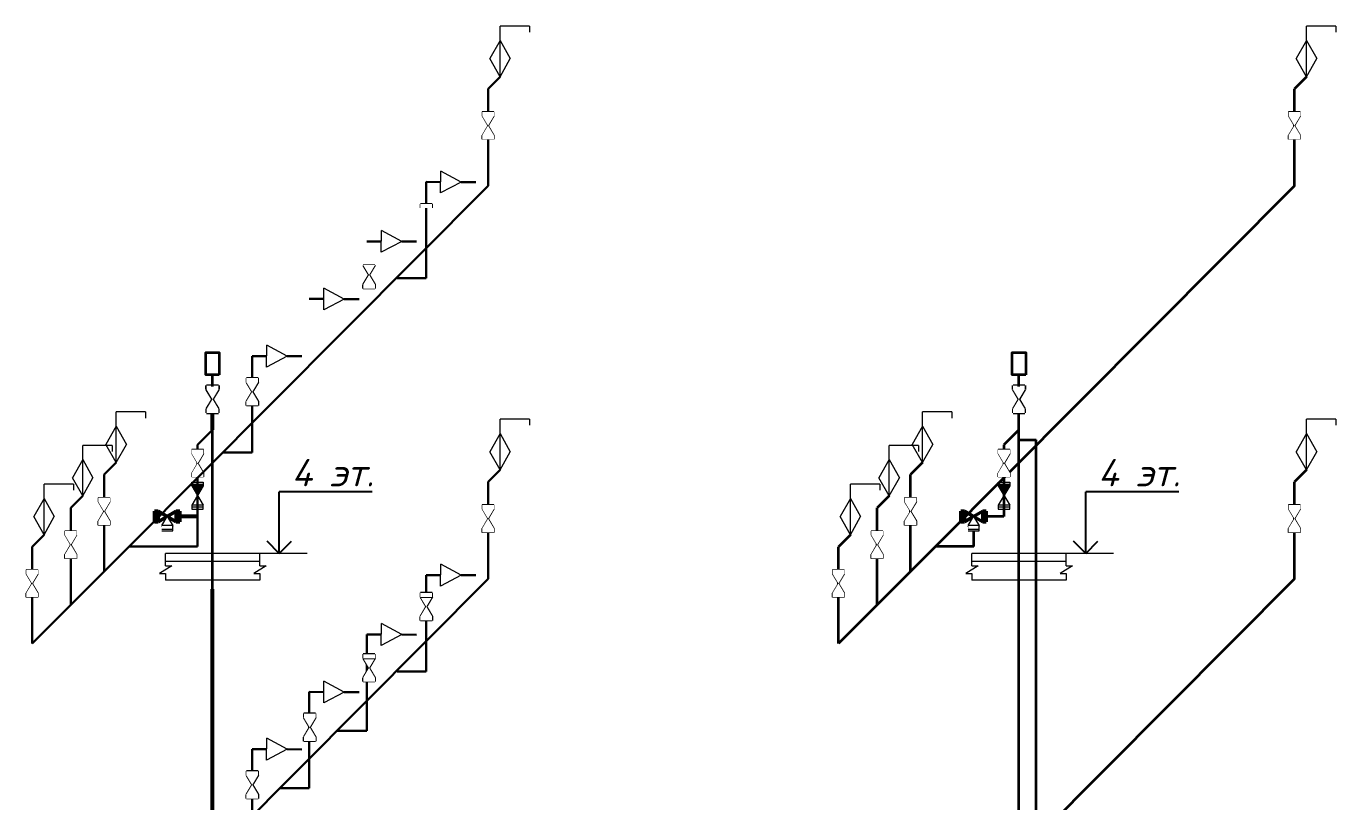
# Model space of a CAD drawing. Header units: millimetres. Extents: x -10178924 to 11692288, y -947381 to 58396.
# Drawn here: x 296762 to 305679, y -554105 to -548825 of the extents above; entities that cross this region are included whole.
import ezdxf

# ---------------------------------------------------------------- set-up
doc = ezdxf.new("R2010")
doc.units = ezdxf.units.MM
for name, color, linetype, lineweight in [('!В2', 4, 'Continuous', 35), ('!Т3', 1, 'Continuous', 35), ('!Т4', 30, 'Continuous', 35), ('_К1', 30, 'Continuous', 50), ('Oborudowanie', 7, 'Continuous', 13), ('ВК_В1', 5, 'Continuous', 30), ('ВК_Т3', 1, 'Continuous', 35), ('МИП-M-Text', 7, 'Continuous', 0), ('Перекрытие ВК', 7, 'Continuous', 20)]:
    doc.layers.add(name, color=color, linetype=linetype, lineweight=lineweight)
doc.layers.add('_надписи_вода', color=7, linetype='Continuous')
doc.layers.add('PDF __В1_25_сталь', color=5, linetype='Continuous')
doc.styles.add('ОЛЬГА', font='isocpeui.ttf', dxfattribs={"height": 280})

# ---------------------------------------------------------------- blocks, each defined once
blk = doc.blocks.new('A$C766B7461')
at = {"color": 0, "linetype": 'ByBlock'}
for p, q in [((0, 3), (1, 3)), ((0, 0), (0, 3)), ((1, 0), (0, 0)), ((0.5, 3), (0.5, 0)), ((6, 3), (1, 0)), ((6, 0), (1, 3)), ((1, 3), (1, 0)), ((7, 3), (6, 3)), ((6, 3), (6, 0)), ((6, 0), (7, 0)), ((6.5, 0), (6.5, 3)), ((7, 0), (7, 3))]:
    blk.add_line(p, q, dxfattribs=at)
for points in [[(0, 3), (0.5, 3), (0.5, 0), (0, 0)], [(7, 3), (6.5, 3), (6.5, 0), (7, 0)]]:
    blk.add_wipeout(points, dxfattribs=at)
for points in [[(0.5, 3), (1, 3), (1, 0), (0.5, 0)], [(6.5, 3), (6, 3), (6, 0), (6.5, 0)]]:
    blk.add_wipeout(points, dxfattribs=at)
blk.add_wipeout([(1, 3), (3.5, 1.5), (1, 0)], dxfattribs=at)
blk.add_wipeout([(6, 3), (3.5, 1.5), (6, 0)], dxfattribs=at)
blk = doc.blocks.new('A$C3a3dae78')
at = {"layer": 'Oborudowanie'}
for p, q in [((-301, 518), (0, 518)), ((-301, 518), (-301, 456)), ((0, 0), (0, 518)), ((0, 372), (-105, 186)), ((0, 372), (105, 186)), ((0, 0), (-105, 186)), ((0, 0), (105, 186))]:
    blk.add_line(p, q, dxfattribs=at)
blk = doc.blocks.new('dj plocica')
at = {"lineweight": 13}
for p, q in [((35.36, 0), (-35.36, 0)), ((-35.36, -9.15), (-35.36, 0)), ((35.36, -9.15), (35.36, 0)), ((-30.54, -9.15), (-39.84, -15.09)), ((-35.36, -5.84), (35.33, -5.84)), ((-35.36, -9.15), (-30.54, -9.15)), ((40.18, -9.15), (30.87, -15.09)), ((35.36, -9.15), (40.18, -9.15)), ((-39.84, -15.09), (-35.36, -15.09)), ((-35.36, -15.09), (-35.36, -20)), ((30.87, -15.09), (35.36, -15.09)), ((35.36, -15.09), (35.36, -20)), ((35.36, -20), (-35.36, -20))]:
    blk.add_line(p, q, dxfattribs=at)
blk = doc.blocks.new('Кран')
at = {"color": 0, "linetype": 'ByBlock'}
for p, q in [((232833, 50756), (232833, 50796)), ((232833, 50796), (232953, 50796)), ((232833, 50776), (232953, 50776)), ((232953, 50756), (232833, 50556)), ((232833, 50756), (232953, 50556)), ((232953, 50756), (232833, 50756)), ((232953, 50796), (232953, 50756)), ((232833, 50556), (232833, 50516)), ((232953, 50556), (232833, 50556)), ((232953, 50516), (232953, 50556)), ((232953, 50536), (232833, 50536)), ((232833, 50516), (232953, 50516))]:
    blk.add_line(p, q, dxfattribs=at)
for points in [[(232953, 50796), (232953, 50776), (232833, 50776), (232833, 50796)], [(232953, 50516), (232953, 50536), (232833, 50536), (232833, 50516)]]:
    blk.add_wipeout(points, dxfattribs=at)
for points in [[(232953, 50776), (232953, 50756), (232833, 50756), (232833, 50776)], [(232953, 50536), (232953, 50556), (232833, 50556), (232833, 50536)]]:
    blk.add_wipeout(points, dxfattribs=at)
blk.add_wipeout([(232953, 50556), (232893, 50656), (232833, 50556)], dxfattribs=at)
blk.add_wipeout([(232953, 50756), (232893, 50656), (232833, 50756)], dxfattribs=at)
blk = doc.blocks.new('A$Cba312637')
for p, q in [((-111, 9), (-111, 28)), ((-111, 28), (0, 28)), ((0, 9), (-111, 9)), ((-111, -9), (-111, 9)), ((-111, 9), (0, 9)), ((0, 28), (0, 9)), ((0, 9), (0, -9)), ((0, -9), (-111, -9)), ((-56, -102), (-111, -9)), ((-111, -9), (0, -9)), ((0, -9), (-56, -102))]:
    blk.add_line(p, q)
at = {"extrusion": (0, 0, -1)}
for p, q in [((-56, -102), (-111, -195)), ((0, -195), (-56, -102)), ((0, -195), (-111, -195)), ((-111, -195), (-111, -213)), ((-111, -195), (0, -195)), ((0, -213), (-111, -213)), ((-111, -213), (-111, -232)), ((-111, -213), (0, -213)), ((-111, -232), (0, -232)), ((0, -213), (0, -195)), ((0, -232), (0, -213))]:
    blk.add_line(p, q, dxfattribs=at)
at = {"layer": 'Oborudowanie', "color": 7}
for p, q in [((-111, 28), (0, 28)), ((-111, 9), (0, 9)), ((0, 28), (0, -9)), ((0, -9), (-111, -195)), ((-111, -9), (0, -195)), ((0, -9), (-111, -9)), ((0, -195), (-111, -195)), ((0, -213), (-111, -213)), ((-111, -232), (0, -232)), ((0, -232), (0, -195))]:
    blk.add_line(p, q, dxfattribs=at)
blk = doc.blocks.new('A$C58A93042')
at = {"layer": 'МИП-M-Text', "ltscale": 100}
h = blk.add_hatch(color=256, dxfattribs=at)
h.dxf.hatch_style = 1
h.paths.add_polyline_path([(100, -150), (350, 0), (100, 150)])
for p, q in [((100, 150), (0, 150)), ((0, 150), (0, -150)), ((50, 150), (50, -150)), ((100, -150), (600, 150)), ((100, 150), (600, -150)), ((100, -150), (100, 150)), ((600, 150), (700, 150)), ((600, -150), (600, 150)), ((650, -150), (650, 150)), ((700, 150), (700, -150)), ((0, -150), (100, -150)), ((700, -150), (600, -150))]:
    blk.add_line(p, q, dxfattribs=at)

msp = doc.modelspace()

# ---------------------------------------------------------------- linework, layer by layer
at = {"layer": '!В2', "color": 18, "true_color": 0x000000}
for points in [[(298077.3, -551198.7), (297984.4, -551198.7), (297984.4, -551045.8), (298077.3, -551045.8)], [(303567.9, -551198.7), (303475, -551198.7), (303475, -551045.8), (303567.9, -551045.8)]]:
    msp.add_lwpolyline(points, close=True, dxfattribs=at)
at = {"layer": '!Т3', "lineweight": 35, "ltscale": 100}
for p, q in [((303522, -551571.7), (303419.4, -551674.4)), ((303419.4, -551674.4), (303419.4, -552163)), ((303419.4, -552163), (303299.6, -552163)), ((303522, -554247.2), (303522, -552658.1))]:
    msp.add_line(p, q, dxfattribs=at)
msp.add_lwpolyline([(303522, -552658.1), (303522, -551571.7)], dxfattribs=at)
at = {"layer": '!Т4', "lineweight": 35, "ltscale": 100}
for p, q in [((305479.2, -549169.9), (305397.7, -549251.5)), ((305397.5, -549911.3), (305397.7, -549251.5)), ((302783.1, -552537.4), (302783.3, -551877.5)), ((302864.8, -551795.9), (302783.3, -551877.5)), ((305479.2, -551845.4), (305397.7, -551927)), ((305397.5, -552586.8), (305397.7, -551927)), ((302637.7, -552023.1), (302556.2, -552104.6)), ((302556, -552764.5), (302556.2, -552104.6)), ((302374.2, -552286.5), (302292.7, -552368.1)), ((302953.8, -552366.7), (302292.5, -553028)), ((302292.5, -553028), (302292.7, -552368.1)), ((303215.2, -552366.7), (302953.8, -552366.7)), ((305397.5, -552586.8), (302953.8, -555042.2))]:
    msp.add_line(p, q, dxfattribs=at)
at = {"color": 0, "linetype": 'ByBlock'}
for p, q in [((299446, -550036), (299446, -550062.6)), ((299525.8, -550036), (299446, -550036)), ((299525.8, -550049.3), (299446, -550049.3)), ((299525.8, -550062.6), (299525.8, -550036)), ((299057, -550451.5), (299136.9, -550584.6)), ((299136.9, -550451.5), (299057, -550584.6)), ((299057, -550451.5), (299136.9, -550451.5)), ((299057, -550611.2), (299057, -550584.6)), ((299057, -550584.6), (299136.9, -550584.6)), ((299057, -550597.9), (299136.9, -550597.9)), ((299136.9, -550611.2), (299057, -550611.2)), ((299136.9, -550584.6), (299136.9, -550611.2)), ((298261.2, -551220.8), (298261.2, -551247.4)), ((298341, -551220.8), (298261.2, -551220.8)), ((298341, -551234.1), (298261.2, -551234.1)), ((298261.2, -551247.4), (298341, -551380.4)), ((298341, -551247.4), (298261.2, -551380.4)), ((298261.2, -551247.4), (298341, -551247.4)), ((298341, -551247.4), (298341, -551220.8)), ((298261.2, -551407), (298261.2, -551380.4)), ((298261.2, -551380.4), (298341, -551380.4)), ((298261.2, -551393.7), (298341, -551393.7)), ((298341, -551407), (298261.2, -551407)), ((298341, -551380.4), (298341, -551407)), ((299446, -552709.9), (299525.8, -552842.9)), ((299525.8, -552709.9), (299446, -552842.9)), ((299446, -552709.9), (299525.8, -552709.9)), ((299446, -552869.5), (299446, -552842.9)), ((299446, -552842.9), (299525.8, -552842.9)), ((299446, -552856.2), (299525.8, -552856.2)), ((299525.8, -552842.9), (299525.8, -552869.5)), ((299525.8, -552869.5), (299446, -552869.5)), ((299057, -553127), (299136.9, -553260.1)), ((299136.9, -553127), (299057, -553260.1)), ((299057, -553127), (299136.9, -553127)), ((299057, -553286.7), (299057, -553260.1)), ((299057, -553260.1), (299136.9, -553260.1)), ((299057, -553273.4), (299136.9, -553273.4)), ((299136.9, -553286.7), (299057, -553286.7)), ((299136.9, -553260.1), (299136.9, -553286.7)), ((298652.8, -553504.6), (298652.8, -553531.2)), ((298732.7, -553504.6), (298652.8, -553504.6)), ((298732.7, -553517.9), (298652.8, -553517.9)), ((298652.8, -553531.2), (298732.7, -553664.3)), ((298732.7, -553531.2), (298652.8, -553664.3)), ((298652.8, -553531.2), (298732.7, -553531.2)), ((298732.7, -553531.2), (298732.7, -553504.6)), ((298652.8, -553690.9), (298652.8, -553664.3)), ((298652.8, -553664.3), (298732.7, -553664.3)), ((298652.8, -553677.6), (298732.7, -553677.6)), ((298732.7, -553690.9), (298652.8, -553690.9)), ((298732.7, -553664.3), (298732.7, -553690.9)), ((298261.2, -553896.3), (298261.2, -553922.9)), ((298341, -553896.3), (298261.2, -553896.3)), ((298341, -553909.6), (298261.2, -553909.6)), ((298261.2, -553922.9), (298341, -554055.9)), ((298341, -553922.9), (298261.2, -554055.9)), ((298261.2, -553922.9), (298341, -553922.9)), ((298341, -553922.9), (298341, -553896.3)), ((298261.2, -554082.5), (298261.2, -554055.9)), ((298261.2, -554055.9), (298341, -554055.9)), ((298261.2, -554069.2), (298341, -554069.2)), ((298341, -554082.5), (298261.2, -554082.5)), ((298341, -554055.9), (298341, -554082.5))]:
    msp.add_line(p, q, dxfattribs=at)
for p, q in [((299118.8, -551995.4), (298485.7, -551995.4)), ((298485.7, -552414.9), (298485.7, -551995.4)), ((304609.4, -551995.4), (303976.3, -551995.4)), ((303976.3, -552414.9), (303976.3, -551995.4)), ((298485.7, -552414.9), (298402.5, -552331.7)), ((298485.7, -552414.9), (298568.8, -552331.7)), ((303976.3, -552414.9), (303893.1, -552331.7)), ((303976.3, -552414.9), (304059.4, -552331.7))]:
    msp.add_line(p, q)
at = {"layer": 'Oborudowanie'}
for p, q in [((299723.3, -549887), (299584.9, -549812.2)), ((299723.3, -549887), (299584.1, -549960.3)), ((299319.1, -550291.2), (299180.7, -550216.4)), ((299319.1, -550291.2), (299179.9, -550364.5)), ((298927.4, -550682.9), (298789.1, -550608)), ((298927.4, -550682.9), (298788.2, -550756.2)), ((298538.5, -551071.8), (298399.3, -551145.1)), ((298538.5, -551071.8), (298400.1, -550997)), ((297685.7, -552247.8), (297759.7, -552247.8)), ((303176.3, -552247.8), (303250.3, -552247.8)), ((299723.3, -552562.5), (299584.9, -552487.7)), ((299723.3, -552562.5), (299584.1, -552635.8)), ((299319.1, -552966.7), (299180.7, -552891.9)), ((299319.1, -552966.7), (299179.9, -553040)), ((298927.4, -553358.4), (298789.1, -553283.5)), ((298927.4, -553358.4), (298788.2, -553431.7)), ((298538.5, -553747.3), (298399.3, -553820.6)), ((298538.5, -553747.3), (298400.1, -553672.4))]:
    msp.add_line(p, q, dxfattribs=at)
for points in [[(299584.1, -549960.3), (299584.9, -549812.2)], [(299179.9, -550364.5), (299180.7, -550216.4)], [(298788.2, -550756.2), (298789.1, -550608)], [(298399.3, -551145.1), (298400.1, -550997)], [(299584.1, -552635.8), (299584.9, -552487.7)], [(299179.9, -553040), (299180.7, -552891.9)], [(298788.2, -553431.7), (298789.1, -553283.5)], [(298399.3, -553820.6), (298400.1, -553672.4)]]:
    msp.add_lwpolyline(points, dxfattribs=at)
at = {"layer": 'PDF __В1_25_сталь', "lineweight": 53}
for p, q in [((297928.8, -552163), (297809, -552163)), ((298031.4, -554247.2), (298031.4, -552658.1))]:
    msp.add_line(p, q, dxfattribs=at)
at = {"layer": 'ВК_В1'}
for p, q in [((299988.6, -549169.9), (299907.1, -549251.5)), ((299906.9, -549911.3), (299907.1, -549251.5)), ((299485.9, -550541.5), (299485.9, -549885.7)), ((299485.9, -549885.7), (299584.5, -549886.2)), ((299723.3, -549887), (299824.4, -549887.6)), ((299081.7, -550289.9), (299180.3, -550290.4)), ((299319.1, -550291.2), (299420.2, -550291.8)), ((299485.9, -550541.5), (299288.3, -550541.5)), ((298690, -550681.5), (298788.6, -550682.1)), ((298927.4, -550682.9), (299028.6, -550683.5)), ((298301.1, -551726.3), (298301.1, -551070.5)), ((298301.1, -551070.5), (298399.7, -551071)), ((298538.5, -551071.8), (298639.7, -551072.4)), ((298031.4, -551571.7), (297928.8, -551674.4)), ((297928.8, -551674.4), (297928.8, -552366.7)), ((298301.1, -551726.3), (298103.6, -551726.3)), ((297292.6, -552537.4), (297292.7, -551877.5)), ((297374.3, -551795.9), (297292.7, -551877.5)), ((299988.6, -551845.4), (299907.1, -551927)), ((299906.9, -552586.8), (299907.1, -551927)), ((297147.1, -552023.1), (297065.6, -552104.6)), ((297065.4, -552764.5), (297065.6, -552104.6)), ((296883.7, -552286.5), (296802.1, -552368.1)), ((297463.2, -552366.7), (296802, -553028)), ((296802, -553028), (296802.1, -552368.1)), ((297928.8, -552366.7), (297463.2, -552366.7)), ((299906.9, -552586.8), (297463.2, -555042.2)), ((299485.9, -553217), (299485.9, -552561.2)), ((299485.9, -552561.2), (299584.5, -552561.7)), ((299723.3, -552562.5), (299824.4, -552563.1)), ((299081.7, -553621.2), (299081.7, -552965.4)), ((299081.7, -552965.4), (299180.3, -552965.9)), ((299319.1, -552966.7), (299420.2, -552967.3)), ((299485.9, -553217), (299288.3, -553217)), ((298690, -554012.9), (298690, -553357)), ((298690, -553357), (298788.6, -553357.6)), ((298927.4, -553358.4), (299028.6, -553359)), ((299081.7, -553621.2), (298882.7, -553621.2)), ((298301.1, -554401.8), (298301.1, -553746)), ((298301.1, -553746), (298399.7, -553746.5)), ((298538.5, -553747.3), (298639.7, -553747.9)), ((298690, -554012.9), (298492.5, -554012.9))]:
    msp.add_line(p, q, dxfattribs=at)
at = {"layer": 'ВК_В1', "lineweight": 35}
msp.add_lwpolyline([(298031.4, -552658.1), (298031.4, -551571.7)], dxfattribs=at)
at = {"layer": 'ВК_Т3', "color": 30, "true_color": 0xf26722}
for points in [[(303521.4, -551641.9), (303640, -551641.9)], [(303640, -558351.8), (303640, -551641.9)]]:
    msp.add_lwpolyline(points, dxfattribs=at)
at = {"layer": 'Перекрытие ВК', "ltscale": 10}
for p, q in [((298675.4, -552414.9), (298352.5, -552414.9)), ((304166, -552414.9), (303843, -552414.9))]:
    msp.add_line(p, q, dxfattribs=at)

# ---------------------------------------------------------------- block references
at = {"layer": '!В2', "color": 18, "true_color": 0x000000, "xscale": 0.6651926821790214, "yscale": 0.6651926821790214, "zscale": 0.6651926821790214}
for p in [(143112.1, -585060.8), (148602.6, -585060.8)]:
    msp.add_blockref('Кран', p, dxfattribs=at)
at = {"layer": 'Oborudowanie', "xscale": -0.6651926821790214, "yscale": 0.6651926821790214, "zscale": 0.6651926821790214}
for p in [(299988.6, -549169.9), (305479.2, -549169.9), (297374.3, -551795.9), (299988.6, -551845.4), (302864.8, -551795.9), (305479.2, -551845.4), (297147.1, -552023.1), (302637.7, -552023.1)]:
    msp.add_blockref('A$C3a3dae78', p, dxfattribs=at)
at = {"layer": 'Перекрытие ВК', "ltscale": 10, "xscale": 9.079880111743641, "yscale": 9.079880111743641, "zscale": 9.079880111743641}
for p in [(298031.4, -552414.5), (303522, -552414.5)]:
    msp.add_blockref('dj plocica', p, dxfattribs=at)

# ---------------------------------------------------------------- texts
at = {"layer": '_надписи_вода', "char_height": 186.25, "width": 1051.452, "attachment_point": 2, "rotation": 0, "line_spacing_factor": 0.8, "style": 'ОЛЬГА'}
for insert in [(298849.7, -551770.8), (304340.3, -551770.8)]:
    msp.add_mtext('4 эт.', dxfattribs=dict(at, insert=insert))

# ---------------------------------------------------------------- next in the draw order: linework, layer by layer
at = {"layer": '!В2', "color": 18, "true_color": 0x000000}
for points in [[(298030.9, -551278.6), (298030.9, -551198.7)], [(303521.4, -551278.6), (303521.4, -551198.7)]]:
    msp.add_lwpolyline(points, dxfattribs=at)
at = {"layer": '!Т3', "lineweight": 35, "ltscale": 100}
msp.add_line((303522, -551571.7), (303521.4, -551458.2), dxfattribs=at)
at = {"layer": 'PDF __В1_25_сталь', "lineweight": 53}
msp.add_line((298031.4, -551571.7), (298030.9, -551458.2), dxfattribs=at)

# ---------------------------------------------------------------- next in the draw order: block references
at = {"layer": 'Oborudowanie', "xscale": 26.60770728717296, "yscale": 26.60770728717296, "zscale": 26.60770728717296, "rotation": 89.99999999999997}
for p in [(299947, -549595.1), (305437.6, -549595.1), (297969.5, -551893.7), (297332.6, -552221.1), (302823.2, -552221.1), (299947, -552270.6), (305437.6, -552270.6), (297105.5, -552448.2), (302596.1, -552448.2), (296842.1, -552711.7), (302332.6, -552711.7)]:
    msp.add_blockref('A$C766B7461', p, dxfattribs=at)

# ---------------------------------------------------------------- next in the draw order: wipeouts: each hides what was drawn before it
at = {"color": 0, "linetype": 'ByBlock'}
for points in [[(299446, -550036), (299446, -550049.3), (299525.8, -550049.3), (299525.8, -550036)], [(299057, -550611.2), (299057, -550597.9), (299136.9, -550597.9), (299136.9, -550611.2)], [(298261.2, -551220.8), (298261.2, -551234.1), (298341, -551234.1), (298341, -551220.8)], [(298261.2, -551407), (298261.2, -551393.7), (298341, -551393.7), (298341, -551407)], [(299446, -552869.5), (299446, -552856.2), (299525.8, -552856.2), (299525.8, -552869.5)], [(299057, -553286.7), (299057, -553273.4), (299136.9, -553273.4), (299136.9, -553286.7)], [(298652.8, -553504.6), (298652.8, -553517.9), (298732.7, -553517.9), (298732.7, -553504.6)], [(298652.8, -553690.9), (298652.8, -553677.6), (298732.7, -553677.6), (298732.7, -553690.9)], [(298261.2, -553896.3), (298261.2, -553909.6), (298341, -553909.6), (298341, -553896.3)], [(298261.2, -554082.5), (298261.2, -554069.2), (298341, -554069.2), (298341, -554082.5)]]:
    msp.add_wipeout(points, dxfattribs=at)
msp.add_wipeout([(297759.7, -552260.1), (297759.7, -552247.8), (297685.7, -552247.8), (297685.7, -552260.1)]).dxf.layer = 'Oborudowanie'

# ---------------------------------------------------------------- next in the draw order: linework, layer by layer
at = {"layer": '!Т4', "lineweight": 35, "ltscale": 100}
msp.add_line((305397.5, -549911.3), (302953.8, -552366.7), dxfattribs=at)

# ---------------------------------------------------------------- next in the draw order: block references
at = {"layer": 'Oborudowanie', "xscale": -0.6651926821790214, "yscale": 0.6651926821790214, "zscale": 0.6651926821790214}
for p in [(296883.7, -552286.5), (302374.2, -552286.5)]:
    msp.add_blockref('A$C3a3dae78', p, dxfattribs=at)
at = {"layer": 'Oborudowanie', "xscale": -0.2628197100955099, "yscale": 0.2628197100955099, "zscale": 0.2628197100955098, "rotation": 89.99999999999993}
msp.add_blockref('A$C58A93042', (297928.8, -551928.6), dxfattribs=at)

# ---------------------------------------------------------------- next in the draw order: wipeouts: each hides what was drawn before it
at = {"color": 0, "linetype": 'ByBlock'}
for points in [[(299446, -550049.3), (299446, -550062.6), (299525.8, -550062.6), (299525.8, -550049.3)], [(299057, -550597.9), (299057, -550584.6), (299136.9, -550584.6), (299136.9, -550597.9)], [(298261.2, -551234.1), (298261.2, -551247.4), (298341, -551247.4), (298341, -551234.1)], [(298261.2, -551393.7), (298261.2, -551380.4), (298341, -551380.4), (298341, -551393.7)], [(299446, -552856.2), (299446, -552842.9), (299525.8, -552842.9), (299525.8, -552856.2)], [(299057, -553273.4), (299057, -553260.1), (299136.9, -553260.1), (299136.9, -553273.4)], [(298652.8, -553517.9), (298652.8, -553531.2), (298732.7, -553531.2), (298732.7, -553517.9)], [(298652.8, -553677.6), (298652.8, -553664.3), (298732.7, -553664.3), (298732.7, -553677.6)], [(298261.2, -553909.6), (298261.2, -553922.9), (298341, -553922.9), (298341, -553909.6)], [(298261.2, -554069.2), (298261.2, -554055.9), (298341, -554055.9), (298341, -554069.2)]]:
    msp.add_wipeout(points, dxfattribs=at)
msp.add_wipeout([(297759.7, -552247.8), (297759.7, -552235.5), (297685.7, -552235.5), (297685.7, -552247.8)]).dxf.layer = 'Oborudowanie'

# ---------------------------------------------------------------- next in the draw order: block references
at = {"layer": 'Oborudowanie', "xscale": 26.60770728717296, "yscale": 26.60770728717296, "zscale": 26.60770728717296, "rotation": 89.99999999999997}
msp.add_blockref('A$C766B7461', (303460.1, -551893.7), dxfattribs=at)

# ---------------------------------------------------------------- next in the draw order: wipeouts: each hides what was drawn before it
at = {"color": 0, "linetype": 'ByBlock'}
for points in [[(299057, -550584.6), (299097, -550518), (299136.9, -550584.6)], [(298261.2, -551380.4), (298301.1, -551313.9), (298341, -551380.4)], [(299446, -552842.9), (299485.9, -552776.4), (299525.8, -552842.9)], [(299057, -553260.1), (299097, -553193.5), (299136.9, -553260.1)], [(298652.8, -553664.3), (298692.7, -553597.7), (298732.7, -553664.3)], [(298261.2, -554055.9), (298301.1, -553989.4), (298341, -554055.9)]]:
    msp.add_wipeout(points, dxfattribs=at)
for points in [[(297759.7, -552235.5), (297722.7, -552173.8), (297685.7, -552235.5)], [(303250.3, -552260.1), (303250.3, -552247.8), (303176.3, -552247.8), (303176.3, -552260.1)]]:
    msp.add_wipeout(points).dxf.layer = 'Oborudowanie'

# ---------------------------------------------------------------- next in the draw order: linework, layer by layer
at = {"layer": 'Oborudowanie'}
msp.add_line((297685.7, -552237), (297759.7, -552237), dxfattribs=at)
msp.add_lwpolyline([(297685.7, -552260.1), (297759.7, -552260.1), (297759.7, -552235.5), (297685.7, -552235.5), (297722.7, -552173.8), (297759.7, -552235.5)], dxfattribs=at)

# ---------------------------------------------------------------- next in the draw order: block references
at = {"layer": '_К1', "xscale": -0.6651926821790214, "yscale": 0.6651926821790214, "zscale": 0.6651926821790214, "rotation": 270}
msp.add_blockref('A$Cba312637', (297790.5, -552126), dxfattribs=at)
at = {"layer": 'Oborudowanie', "xscale": -0.2628197100955099, "yscale": 0.2628197100955099, "zscale": 0.2628197100955098, "rotation": 89.99999999999993}
msp.add_blockref('A$C58A93042', (303419.4, -551928.6), dxfattribs=at)

# ---------------------------------------------------------------- next in the draw order: wipeouts: each hides what was drawn before it
at = {"color": 0, "linetype": 'ByBlock'}
for points in [[(299057, -550451.5), (299097, -550518), (299136.9, -550451.5)], [(298261.2, -551247.4), (298301.1, -551313.9), (298341, -551247.4)], [(299446, -552709.9), (299485.9, -552776.4), (299525.8, -552709.9)], [(299057, -553127), (299097, -553193.5), (299136.9, -553127)], [(298652.8, -553531.2), (298692.7, -553597.7), (298732.7, -553531.2)], [(298261.2, -553922.9), (298301.1, -553989.4), (298341, -553922.9)]]:
    msp.add_wipeout(points, dxfattribs=at)
msp.add_wipeout([(303250.3, -552247.8), (303250.3, -552235.5), (303176.3, -552235.5), (303176.3, -552247.8)]).dxf.layer = 'Oborudowanie'

# ---------------------------------------------------------------- next in the draw order: linework, layer by layer
for p, q in [((299446, -552683.3), (299446, -552709.9)), ((299525.8, -552683.3), (299446, -552683.3)), ((299525.8, -552696.6), (299446, -552696.6)), ((299446, -552709.9), (299525.8, -552709.9)), ((299525.8, -552709.9), (299525.8, -552683.3)), ((299057, -553100.4), (299057, -553127)), ((299136.9, -553100.4), (299057, -553100.4)), ((299136.9, -553113.7), (299057, -553113.7)), ((299057, -553127), (299136.9, -553127)), ((299136.9, -553127), (299136.9, -553100.4))]:
    msp.add_line(p, q, dxfattribs=at)

# ---------------------------------------------------------------- next in the draw order: wipeouts: each hides what was drawn before it
for points in [[(303250.3, -552235.5), (303213.3, -552173.8), (303176.3, -552235.5)], [(297759.7, -552249.3), (297759.7, -552237), (297685.7, -552237), (297685.7, -552249.3)]]:
    msp.add_wipeout(points).dxf.layer = 'Oborudowanie'

# ---------------------------------------------------------------- next in the draw order: linework, layer by layer
at = {"layer": 'Oborudowanie'}
msp.add_line((303176.3, -552237), (303250.3, -552237), dxfattribs=at)
msp.add_lwpolyline([(303176.3, -552260.1), (303250.3, -552260.1), (303250.3, -552235.5), (303176.3, -552235.5), (303213.3, -552173.8), (303250.3, -552235.5)], dxfattribs=at)

# ---------------------------------------------------------------- next in the draw order: block references
at = {"layer": '_К1', "xscale": -0.6651926821790214, "yscale": 0.6651926821790214, "zscale": 0.6651926821790214, "rotation": 270}
msp.add_blockref('A$Cba312637', (303281.1, -552126), dxfattribs=at)

# ---------------------------------------------------------------- next in the draw order: wipeouts: each hides what was drawn before it
at = {"color": 0, "linetype": 'ByBlock'}
for points in [[(299446, -552683.3), (299446, -552696.6), (299525.8, -552696.6), (299525.8, -552683.3)], [(299057, -553100.4), (299057, -553113.7), (299136.9, -553113.7), (299136.9, -553100.4)]]:
    msp.add_wipeout(points, dxfattribs=at)
msp.add_wipeout([(297759.7, -552237), (297759.7, -552224.6), (297685.7, -552224.6), (297685.7, -552237)]).dxf.layer = 'Oborudowanie'

# ---------------------------------------------------------------- next in the draw order: wipeouts: each hides what was drawn before it
for points in [[(299446, -552696.6), (299446, -552709.9), (299525.8, -552709.9), (299525.8, -552696.6)], [(299057, -553113.7), (299057, -553127), (299136.9, -553127), (299136.9, -553113.7)]]:
    msp.add_wipeout(points, dxfattribs=at)
for points in [[(297759.7, -552224.6), (297722.7, -552163), (297685.7, -552224.6)], [(303250.3, -552249.3), (303250.3, -552237), (303176.3, -552237), (303176.3, -552249.3)]]:
    msp.add_wipeout(points).dxf.layer = 'Oborudowanie'

# ---------------------------------------------------------------- next in the draw order: linework, layer by layer
at = {"layer": 'Oborudowanie'}
msp.add_lwpolyline([(297685.7, -552249.3), (297759.7, -552249.3), (297759.7, -552224.6), (297685.7, -552224.6), (297722.7, -552163), (297759.7, -552224.6)], dxfattribs=at)
at = {"layer": 'ВК_В1'}
msp.add_line((299906.9, -549911.3), (297463.2, -552366.7), dxfattribs=at)

# ---------------------------------------------------------------- next in the draw order: wipeouts: each hides what was drawn before it
msp.add_wipeout([(303250.3, -552237), (303250.3, -552224.6), (303176.3, -552224.6), (303176.3, -552237)]).dxf.layer = 'Oborudowanie'

# ---------------------------------------------------------------- next in the draw order: wipeouts: each hides what was drawn before it
msp.add_wipeout([(303250.3, -552224.6), (303213.3, -552163), (303176.3, -552224.6)]).dxf.layer = 'Oborudowanie'

# ---------------------------------------------------------------- next in the draw order: linework, layer by layer
at = {"layer": '!Т4', "lineweight": 35, "ltscale": 100}
msp.add_lwpolyline([(303213.3, -552260.1), (303213.3, -552366.7)], dxfattribs=at)
at = {"layer": 'Oborudowanie'}
msp.add_lwpolyline([(303176.3, -552249.3), (303250.3, -552249.3), (303250.3, -552224.6), (303176.3, -552224.6), (303213.3, -552163), (303250.3, -552224.6)], dxfattribs=at)

doc.saveas('drawing.dxf')
